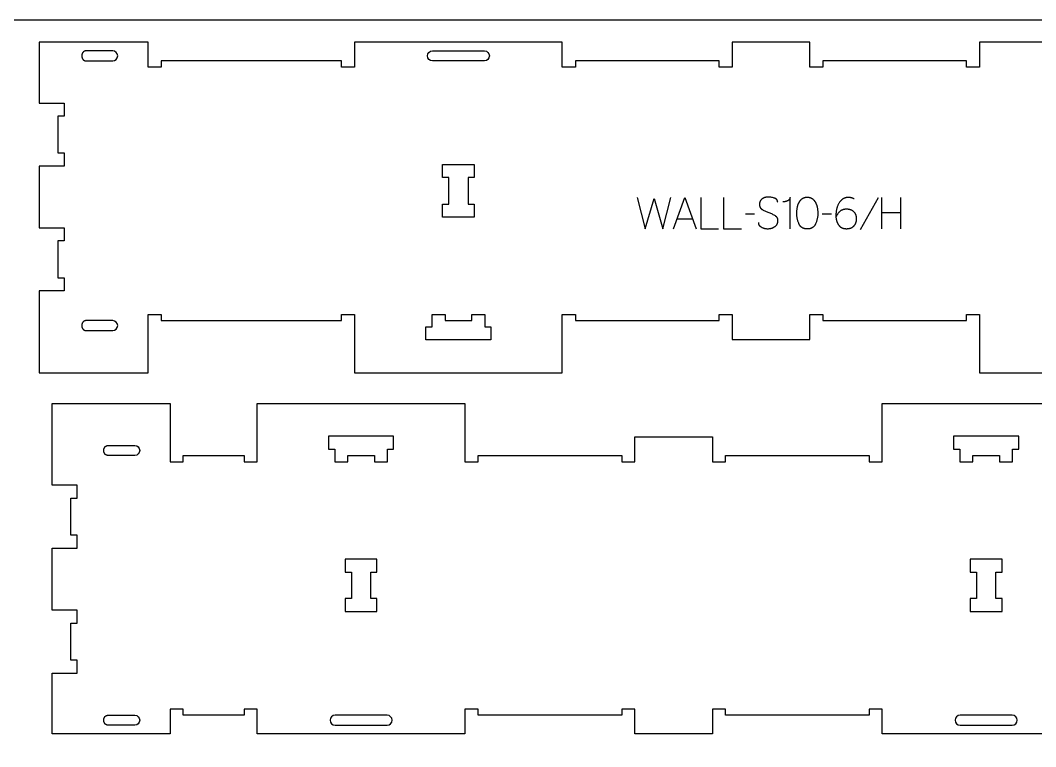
# Model space of a CAD drawing. Extents: x -4335 to -1151, y -10461 to -4867.
# Drawn here: x -3499 to -2525, y -7589 to -6891 of the extents above; entities that cross this region are included whole.
import ezdxf

# ---------------------------------------------------------------- set-up
doc = ezdxf.new("R2010")
doc.units = 0
for name, color, linetype in [('0_SHEET_SPRUCEPLY_2440X122', 1, 'CONTINUOUS'), ('1_ANYTOOL_1MMDEEP_LABELS_S', 2, 'CONTINUOUS'), ('3_ANYTOOL_CUTTHROUGH_INSID', 4, 'CONTINUOUS'), ('4_ANYTOOL_CUTTHROUGH_OUTSI', 5, 'CONTINUOUS')]:
    doc.layers.add(name, color=color, linetype=linetype)

msp = doc.modelspace()

# ---------------------------------------------------------------- linework, layer by layer
at = {"layer": '0_SHEET_SPRUCEPLY_2440X122'}
msp.add_lwpolyline([(-3962.9, -6891.21), (-3962.9, -8111.21), (-1522.9, -8111.21), (-1522.9, -6891.21)], close=True, dxfattribs=at)
at = {"layer": '1_ANYTOOL_1MMDEEP_LABELS_S'}
for points in [[(-2907.02, -7061.32), (-2899.31, -7091.32), (-2890.86, -7062.22), (-2882.38, -7091.32), (-2874.88, -7061.32)], [(-2872.31, -7091.32), (-2861.42, -7061.32), (-2850.36, -7091.32)], [(-2846.08, -7061.32), (-2846.08, -7091.32), (-2828.98, -7091.32)], [(-2824.26, -7061.32), (-2824.26, -7091.32), (-2807.16, -7091.32)], [(-2772.28, -7065.91), (-2772.28, -7065.72), (-2772.29, -7065.63), (-2772.29, -7065.53), (-2772.3, -7065.44), (-2772.31, -7065.35), (-2772.32, -7065.27), (-2772.33, -7065.18), (-2772.34, -7065.09), (-2772.36, -7065.01), (-2772.38, -7064.92), (-2772.39, -7064.84), (-2772.41, -7064.76), (-2772.44, -7064.68), (-2772.46, -7064.59), (-2772.48, -7064.52), (-2772.51, -7064.44), (-2772.54, -7064.36), (-2772.57, -7064.28), (-2772.6, -7064.21), (-2772.63, -7064.14), (-2772.67, -7064.06), (-2772.7, -7063.99), (-2772.74, -7063.92), (-2772.78, -7063.85), (-2772.82, -7063.78), (-2772.86, -7063.71), (-2772.91, -7063.65), (-2772.95, -7063.58), (-2773, -7063.51), (-2773.05, -7063.45), (-2773.1, -7063.39), (-2773.15, -7063.33), (-2773.2, -7063.27), (-2773.26, -7063.21), (-2773.32, -7063.15), (-2773.37, -7063.09), (-2773.43, -7063.03), (-2773.5, -7062.98), (-2773.56, -7062.92), (-2773.62, -7062.87), (-2773.69, -7062.82), (-2773.76, -7062.77), (-2773.83, -7062.71), (-2773.9, -7062.67), (-2773.97, -7062.62), (-2774.05, -7062.57), (-2774.12, -7062.52), (-2774.2, -7062.48), (-2774.28, -7062.43), (-2774.36, -7062.39), (-2774.44, -7062.35), (-2774.61, -7062.27), (-2774.79, -7062.19), (-2774.97, -7062.12), (-2775.16, -7062.05), (-2775.36, -7061.98), (-2775.56, -7061.92), (-2776.37, -7061.7), (-2777.17, -7061.51), (-2777.95, -7061.35), (-2778.72, -7061.21), (-2779.1, -7061.16), (-2779.48, -7061.11), (-2779.85, -7061.07), (-2780.22, -7061.04), (-2780.59, -7061.01), (-2780.95, -7060.99), (-2781.31, -7060.98), (-2781.66, -7060.98), (-2781.86, -7060.98), (-2782.05, -7060.98), (-2782.25, -7060.99), (-2782.44, -7061.01), (-2782.63, -7061.02), (-2782.82, -7061.04), (-2783, -7061.06), (-2783.19, -7061.09), (-2783.37, -7061.12), (-2783.56, -7061.16), (-2783.74, -7061.19), (-2783.92, -7061.23), (-2784.1, -7061.28), (-2784.28, -7061.33), (-2784.46, -7061.38), (-2784.63, -7061.43), (-2784.81, -7061.49), (-2784.98, -7061.55), (-2785.15, -7061.62), (-2785.32, -7061.69), (-2785.49, -7061.76), (-2785.66, -7061.84), (-2785.83, -7061.92), (-2786, -7062), (-2786.16, -7062.09), (-2786.32, -7062.18), (-2786.49, -7062.27), (-2786.65, -7062.37), (-2786.81, -7062.47), (-2786.97, -7062.58), (-2787.12, -7062.69), (-2787.28, -7062.8), (-2787.43, -7062.91), (-2787.58, -7063.03), (-2787.72, -7063.15), (-2787.86, -7063.28), (-2788, -7063.41), (-2788.12, -7063.54), (-2788.25, -7063.67), (-2788.37, -7063.81), (-2788.48, -7063.95), (-2788.59, -7064.09), (-2788.69, -7064.24), (-2788.79, -7064.38), (-2788.89, -7064.54), (-2788.98, -7064.69), (-2789.06, -7064.85), (-2789.14, -7065.01), (-2789.22, -7065.18), (-2789.29, -7065.34), (-2789.35, -7065.51), (-2789.42, -7065.69), (-2789.47, -7065.86), (-2789.52, -7066.04), (-2789.57, -7066.23), (-2789.61, -7066.41), (-2789.65, -7066.6), (-2789.68, -7066.79), (-2789.7, -7066.99), (-2789.73, -7067.18), (-2789.74, -7067.38), (-2789.75, -7067.59), (-2789.76, -7067.8), (-2789.76, -7068.01), (-2789.76, -7068.22), (-2789.75, -7068.43), (-2789.74, -7068.64), (-2789.72, -7068.84), (-2789.7, -7069.04), (-2789.67, -7069.24), (-2789.63, -7069.43), (-2789.59, -7069.62), (-2789.54, -7069.81), (-2789.49, -7069.99), (-2789.43, -7070.17), (-2789.37, -7070.34), (-2789.33, -7070.43), (-2789.3, -7070.52), (-2789.26, -7070.6), (-2789.22, -7070.68), (-2789.18, -7070.76), (-2789.14, -7070.85), (-2789.1, -7070.93), (-2789.06, -7071.01), (-2789.01, -7071.08), (-2788.97, -7071.16), (-2788.92, -7071.24), (-2788.87, -7071.31), (-2788.82, -7071.39), (-2788.77, -7071.46), (-2788.71, -7071.54), (-2788.66, -7071.61), (-2788.6, -7071.68), (-2788.55, -7071.75), (-2788.49, -7071.82), (-2788.43, -7071.89), (-2788.37, -7071.96), (-2788.3, -7072.02), (-2788.24, -7072.09), (-2788.17, -7072.15), (-2788.04, -7072.28), (-2787.9, -7072.4), (-2787.75, -7072.52), (-2787.6, -7072.64), (-2787.44, -7072.75), (-2787.28, -7072.86), (-2787.11, -7072.96), (-2786.94, -7073.06), (-2786.22, -7073.45), (-2785.49, -7073.83), (-2784.74, -7074.2), (-2783.98, -7074.56), (-2783.2, -7074.9), (-2782.4, -7075.24), (-2781.59, -7075.56), (-2780.76, -7075.87), (-2779.94, -7076.18), (-2779.13, -7076.51), (-2778.35, -7076.86), (-2777.58, -7077.21), (-2776.84, -7077.59), (-2776.11, -7077.98), (-2775.41, -7078.39), (-2774.72, -7078.81), (-2774.56, -7078.92), (-2774.4, -7079.03), (-2774.24, -7079.15), (-2774.17, -7079.21), (-2774.09, -7079.27), (-2774.02, -7079.33), (-2773.95, -7079.39), (-2773.88, -7079.45), (-2773.81, -7079.52), (-2773.75, -7079.59), (-2773.68, -7079.65), (-2773.62, -7079.72), (-2773.56, -7079.79), (-2773.5, -7079.86), (-2773.44, -7079.93), (-2773.38, -7080), (-2773.33, -7080.07), (-2773.27, -7080.15), (-2773.22, -7080.22), (-2773.17, -7080.3), (-2773.12, -7080.37), (-2773.07, -7080.45), (-2773.02, -7080.53), (-2772.98, -7080.61), (-2772.93, -7080.69), (-2772.89, -7080.77), (-2772.85, -7080.86), (-2772.81, -7080.94), (-2772.77, -7081.02), (-2772.74, -7081.11), (-2772.7, -7081.2), (-2772.67, -7081.28), (-2772.63, -7081.37), (-2772.6, -7081.46), (-2772.57, -7081.55), (-2772.55, -7081.64), (-2772.52, -7081.74), (-2772.47, -7081.92), (-2772.43, -7082.12), (-2772.39, -7082.31), (-2772.36, -7082.51), (-2772.33, -7082.71), (-2772.31, -7082.92), (-2772.3, -7083.13), (-2772.29, -7083.35), (-2772.29, -7083.57), (-2772.3, -7083.79), (-2772.31, -7084.02), (-2772.32, -7084.25), (-2772.34, -7084.48), (-2772.37, -7084.71), (-2772.4, -7084.93), (-2772.44, -7085.15), (-2772.48, -7085.37), (-2772.52, -7085.58), (-2772.58, -7085.79), (-2772.63, -7085.99), (-2772.69, -7086.2), (-2772.76, -7086.39), (-2772.83, -7086.59), (-2772.91, -7086.78), (-2772.99, -7086.96), (-2773.08, -7087.15), (-2773.17, -7087.33), (-2773.26, -7087.5), (-2773.37, -7087.67), (-2773.47, -7087.84), (-2773.58, -7088), (-2773.7, -7088.16), (-2773.82, -7088.32), (-2773.95, -7088.47), (-2774.08, -7088.62), (-2774.22, -7088.77), (-2774.36, -7088.91), (-2774.51, -7089.05), (-2774.66, -7089.18), (-2774.82, -7089.31), (-2774.98, -7089.44), (-2775.14, -7089.56), (-2775.32, -7089.68), (-2775.49, -7089.8), (-2775.85, -7090.02), (-2776.22, -7090.23), (-2776.59, -7090.42), (-2776.96, -7090.6), (-2777.33, -7090.76), (-2777.71, -7090.91), (-2777.9, -7090.99), (-2778.09, -7091.05), (-2778.28, -7091.12), (-2778.48, -7091.18), (-2778.67, -7091.23), (-2778.87, -7091.29), (-2779.06, -7091.33), (-2779.26, -7091.38), (-2779.46, -7091.42), (-2779.65, -7091.46), (-2779.85, -7091.5), (-2780.05, -7091.53), (-2780.25, -7091.56), (-2780.46, -7091.58), (-2780.86, -7091.62), (-2781.27, -7091.65), (-2781.69, -7091.66), (-2782.1, -7091.66), (-2782.51, -7091.65), (-2782.91, -7091.62), (-2783.31, -7091.58), (-2783.71, -7091.53), (-2784.1, -7091.47), (-2784.48, -7091.39), (-2784.86, -7091.3), (-2785.24, -7091.2), (-2785.61, -7091.08), (-2785.98, -7090.95), (-2786.34, -7090.81), (-2786.7, -7090.66), (-2787.06, -7090.49), (-2787.41, -7090.31), (-2787.75, -7090.12), (-2787.92, -7090.02), (-2788.08, -7089.92), (-2788.24, -7089.81), (-2788.39, -7089.7), (-2788.54, -7089.59), (-2788.68, -7089.47), (-2788.82, -7089.35), (-2788.95, -7089.23), (-2789.08, -7089.11), (-2789.2, -7088.98), (-2789.31, -7088.85), (-2789.42, -7088.72), (-2789.47, -7088.65), (-2789.53, -7088.58), (-2789.58, -7088.52), (-2789.63, -7088.45), (-2789.67, -7088.38), (-2789.72, -7088.3), (-2789.76, -7088.23), (-2789.81, -7088.16), (-2789.85, -7088.09), (-2789.89, -7088.01), (-2789.93, -7087.94), (-2789.97, -7087.86), (-2790.01, -7087.79), (-2790.04, -7087.71), (-2790.07, -7087.63), (-2790.11, -7087.55), (-2790.14, -7087.47), (-2790.17, -7087.39), (-2790.2, -7087.31), (-2790.23, -7087.23), (-2790.28, -7087.07), (-2790.32, -7086.9), (-2790.36, -7086.73), (-2790.4, -7086.55), (-2790.43, -7086.38), (-2790.45, -7086.2), (-2790.47, -7086.01), (-2790.48, -7085.83), (-2790.49, -7085.64), (-2790.49, -7085.45)], [(-2760.41, -7091.32), (-2760.41, -7061.28), (-2760.43, -7061.43), (-2760.45, -7061.58), (-2760.48, -7061.72), (-2760.51, -7061.86), (-2760.55, -7062), (-2760.59, -7062.14), (-2760.64, -7062.28), (-2760.68, -7062.41), (-2760.74, -7062.53), (-2760.79, -7062.66), (-2760.82, -7062.72), (-2760.85, -7062.78), (-2760.88, -7062.84), (-2760.92, -7062.9), (-2760.95, -7062.96), (-2760.98, -7063.02), (-2761.02, -7063.08), (-2761.06, -7063.13), (-2761.09, -7063.19), (-2761.13, -7063.24), (-2761.17, -7063.3), (-2761.21, -7063.35), (-2761.25, -7063.4), (-2761.29, -7063.46), (-2761.34, -7063.51), (-2761.38, -7063.56), (-2761.43, -7063.61), (-2761.47, -7063.66), (-2761.52, -7063.71), (-2761.57, -7063.75), (-2761.62, -7063.8), (-2761.67, -7063.85), (-2761.77, -7063.94), (-2761.88, -7064.03), (-2761.99, -7064.11), (-2762.11, -7064.19), (-2762.22, -7064.27), (-2762.35, -7064.35), (-2762.47, -7064.42), (-2762.61, -7064.49), (-2762.74, -7064.56), (-2762.88, -7064.62), (-2763.02, -7064.68), (-2763.31, -7064.8), (-2763.6, -7064.91), (-2763.88, -7065.01), (-2764.16, -7065.11), (-2764.44, -7065.19), (-2764.72, -7065.27), (-2765, -7065.34), (-2765.27, -7065.41), (-2765.54, -7065.46), (-2765.81, -7065.51), (-2766.08, -7065.55), (-2766.35, -7065.59), (-2766.61, -7065.61), (-2766.87, -7065.63), (-2767.14, -7065.65), (-2767.39, -7065.65)], [(-2698.82, -7062.78), (-2699.16, -7062.6), (-2699.5, -7062.44), (-2699.84, -7062.28), (-2700.18, -7062.14), (-2700.53, -7062.01), (-2700.87, -7061.89), (-2701.22, -7061.78), (-2701.56, -7061.68), (-2701.91, -7061.6), (-2702.26, -7061.53), (-2702.62, -7061.46), (-2702.97, -7061.41), (-2703.32, -7061.37), (-2703.68, -7061.34), (-2704.03, -7061.33), (-2704.39, -7061.32), (-2704.71, -7061.32), (-2705.02, -7061.34), (-2705.33, -7061.36), (-2705.64, -7061.38), (-2705.94, -7061.42), (-2706.23, -7061.47), (-2706.52, -7061.52), (-2706.81, -7061.58), (-2707.1, -7061.65), (-2707.38, -7061.72), (-2707.65, -7061.81), (-2707.92, -7061.9), (-2708.19, -7062), (-2708.45, -7062.11), (-2708.71, -7062.23), (-2708.97, -7062.35), (-2709.22, -7062.49), (-2709.47, -7062.63), (-2709.71, -7062.78), (-2709.95, -7062.94), (-2710.18, -7063.1), (-2710.41, -7063.27), (-2710.64, -7063.46), (-2710.86, -7063.65), (-2711.08, -7063.84), (-2711.29, -7064.05), (-2711.5, -7064.26), (-2711.71, -7064.49), (-2711.91, -7064.72), (-2712.11, -7064.96), (-2712.3, -7065.2), (-2712.49, -7065.46), (-2712.86, -7065.97), (-2713.2, -7066.5), (-2713.53, -7067.03), (-2713.84, -7067.56), (-2714.13, -7068.09), (-2714.39, -7068.63), (-2714.64, -7069.18), (-2714.87, -7069.73), (-2715.08, -7070.28), (-2715.27, -7070.83), (-2715.44, -7071.4), (-2715.6, -7071.96), (-2715.73, -7072.53), (-2715.84, -7073.1), (-2715.93, -7073.68), (-2716.01, -7074.26), (-2716.24, -7076.06), (-2716.28, -7076.34), (-2716.31, -7076.64), (-2716.33, -7076.96), (-2716.36, -7077.31), (-2716.38, -7078.06), (-2716.39, -7078.89), (-2716.38, -7079.49), (-2716.36, -7080.09), (-2716.31, -7080.67), (-2716.24, -7081.25), (-2716.16, -7081.82), (-2716.06, -7082.38), (-2716, -7082.65), (-2715.94, -7082.93), (-2715.87, -7083.2), (-2715.8, -7083.47), (-2715.72, -7083.74), (-2715.64, -7084.01), (-2715.55, -7084.27), (-2715.46, -7084.54), (-2715.37, -7084.8), (-2715.27, -7085.05), (-2715.16, -7085.31), (-2715.06, -7085.57), (-2714.94, -7085.82), (-2714.82, -7086.07), (-2714.7, -7086.32), (-2714.57, -7086.56), (-2714.44, -7086.81), (-2714.3, -7087.05), (-2714.16, -7087.29), (-2714.01, -7087.53), (-2713.86, -7087.76), (-2713.71, -7087.99), (-2713.54, -7088.21), (-2713.37, -7088.42), (-2713.28, -7088.52), (-2713.19, -7088.62), (-2713.1, -7088.72), (-2713.01, -7088.82), (-2712.92, -7088.91), (-2712.82, -7089.01), (-2712.73, -7089.1), (-2712.63, -7089.19), (-2712.53, -7089.27), (-2712.43, -7089.36), (-2712.32, -7089.45), (-2712.22, -7089.53), (-2712.11, -7089.61), (-2712.01, -7089.69), (-2711.9, -7089.76), (-2711.79, -7089.84), (-2711.68, -7089.91), (-2711.56, -7089.98), (-2711.45, -7090.05), (-2711.33, -7090.12), (-2711.09, -7090.25), (-2710.85, -7090.37), (-2710.6, -7090.49), (-2710.34, -7090.59), (-2710.08, -7090.69), (-2709.81, -7090.79), (-2709.54, -7090.87), (-2709.26, -7090.95), (-2708.97, -7091.02), (-2708.67, -7091.08), (-2708.38, -7091.14), (-2708.07, -7091.19), (-2707.76, -7091.23), (-2707.44, -7091.26), (-2707.12, -7091.29), (-2706.79, -7091.31), (-2706.45, -7091.32), (-2706.11, -7091.32), (-2705.84, -7091.32), (-2705.57, -7091.31), (-2705.3, -7091.3), (-2705.04, -7091.28), (-2704.78, -7091.26), (-2704.53, -7091.23), (-2704.28, -7091.2), (-2704.03, -7091.16), (-2703.79, -7091.11), (-2703.55, -7091.06), (-2703.31, -7091.01), (-2703.08, -7090.95), (-2702.85, -7090.89), (-2702.62, -7090.82), (-2702.4, -7090.75), (-2702.18, -7090.67), (-2701.96, -7090.58), (-2701.75, -7090.49), (-2701.54, -7090.4), (-2701.34, -7090.3), (-2701.14, -7090.19), (-2700.94, -7090.08), (-2700.74, -7089.97), (-2700.55, -7089.85), (-2700.36, -7089.72), (-2700.18, -7089.59), (-2700, -7089.46), (-2699.82, -7089.32), (-2699.65, -7089.17), (-2699.47, -7089.02), (-2699.31, -7088.87), (-2699.14, -7088.71), (-2698.98, -7088.54), (-2698.83, -7088.37), (-2698.68, -7088.2), (-2698.54, -7088.03), (-2698.4, -7087.85), (-2698.26, -7087.67), (-2698.13, -7087.48), (-2698.01, -7087.29), (-2697.89, -7087.1), (-2697.78, -7086.91), (-2697.67, -7086.71), (-2697.56, -7086.51), (-2697.46, -7086.31), (-2697.37, -7086.1), (-2697.28, -7085.89), (-2697.2, -7085.67), (-2697.12, -7085.46), (-2697.05, -7085.24), (-2696.98, -7085.01), (-2696.92, -7084.79), (-2696.86, -7084.55), (-2696.8, -7084.32), (-2696.76, -7084.08), (-2696.71, -7083.84), (-2696.67, -7083.6), (-2696.64, -7083.35), (-2696.61, -7083.1), (-2696.59, -7082.85), (-2696.57, -7082.59), (-2696.56, -7082.34), (-2696.55, -7082.07), (-2696.55, -7081.81), (-2696.55, -7081.53), (-2696.56, -7081.27), (-2696.57, -7081), (-2696.59, -7080.74), (-2696.62, -7080.49), (-2696.64, -7080.24), (-2696.68, -7079.99), (-2696.72, -7079.74), (-2696.76, -7079.5), (-2696.81, -7079.27), (-2696.86, -7079.03), (-2696.92, -7078.8), (-2696.99, -7078.58), (-2697.06, -7078.36), (-2697.13, -7078.14), (-2697.21, -7077.93), (-2697.3, -7077.72), (-2697.39, -7077.51), (-2697.49, -7077.31), (-2697.59, -7077.11), (-2697.69, -7076.92), (-2697.81, -7076.73), (-2697.92, -7076.54), (-2698.05, -7076.36), (-2698.17, -7076.18), (-2698.3, -7076), (-2698.44, -7075.83), (-2698.58, -7075.67), (-2698.73, -7075.5), (-2698.89, -7075.34), (-2699.04, -7075.19), (-2699.21, -7075.03), (-2699.38, -7074.89), (-2699.55, -7074.74), (-2699.72, -7074.61), (-2699.9, -7074.47), (-2700.08, -7074.34), (-2700.26, -7074.22), (-2700.45, -7074.1), (-2700.64, -7073.98), (-2700.83, -7073.87), (-2701.03, -7073.77), (-2701.23, -7073.67), (-2701.43, -7073.57), (-2701.64, -7073.48), (-2701.84, -7073.39), (-2702.06, -7073.31), (-2702.27, -7073.23), (-2702.49, -7073.16), (-2702.71, -7073.09), (-2702.94, -7073.03), (-2703.17, -7072.97), (-2703.4, -7072.92), (-2703.63, -7072.87), (-2703.87, -7072.82), (-2704.11, -7072.78), (-2704.35, -7072.75), (-2704.6, -7072.72), (-2704.85, -7072.69), (-2705.1, -7072.67), (-2705.36, -7072.66), (-2705.62, -7072.64), (-2705.88, -7072.64), (-2706.15, -7072.63), (-2706.62, -7072.64), (-2707.08, -7072.66), (-2707.31, -7072.68), (-2707.53, -7072.7), (-2707.75, -7072.73), (-2707.97, -7072.76), (-2708.18, -7072.79), (-2708.39, -7072.82), (-2708.6, -7072.86), (-2708.81, -7072.91), (-2709.01, -7072.95), (-2709.21, -7073), (-2709.41, -7073.06), (-2709.61, -7073.12), (-2709.8, -7073.18), (-2709.99, -7073.24), (-2710.17, -7073.31), (-2710.36, -7073.39), (-2710.54, -7073.47), (-2710.72, -7073.55), (-2710.89, -7073.63), (-2711.06, -7073.72), (-2711.23, -7073.81), (-2711.4, -7073.91), (-2711.56, -7074.01), (-2711.73, -7074.11), (-2711.88, -7074.22), (-2712.04, -7074.33), (-2712.19, -7074.44), (-2712.34, -7074.56), (-2712.49, -7074.69), (-2712.64, -7074.81), (-2712.78, -7074.94), (-2712.93, -7075.07), (-2713.21, -7075.35), (-2713.49, -7075.63), (-2713.76, -7075.94), (-2714.02, -7076.25), (-2714.28, -7076.58), (-2714.53, -7076.92), (-2714.78, -7077.28), (-2715.02, -7077.64), (-2715.26, -7078.03), (-2715.49, -7078.42), (-2715.71, -7078.83), (-2715.93, -7079.25), (-2716.14, -7079.69), (-2716.35, -7080.13)], [(-2675.98, -7061.79), (-2693.16, -7092.56)], [(-2672.51, -7061.32), (-2672.51, -7091.32)], [(-2654.21, -7091.32), (-2654.21, -7061.32)], [(-2868.84, -7081.76), (-2853.92, -7081.76)], [(-2794.52, -7077.43), (-2803.31, -7077.52)], [(-2720.68, -7077.43), (-2729.46, -7077.52)], [(-2654.21, -7076.02), (-2672.51, -7076.02)]]:
    msp.add_lwpolyline(points, dxfattribs=at)
msp.add_lwpolyline([(-2743.91, -7061.06), (-2743.54, -7061.07), (-2743.17, -7061.09), (-2743, -7061.1), (-2742.82, -7061.12), (-2742.64, -7061.14), (-2742.47, -7061.16), (-2742.3, -7061.18), (-2742.13, -7061.21), (-2741.97, -7061.24), (-2741.8, -7061.28), (-2741.64, -7061.31), (-2741.48, -7061.35), (-2741.32, -7061.4), (-2741.16, -7061.44), (-2741.01, -7061.49), (-2740.86, -7061.54), (-2740.71, -7061.6), (-2740.56, -7061.66), (-2740.41, -7061.72), (-2740.27, -7061.78), (-2740.13, -7061.85), (-2739.99, -7061.92), (-2739.85, -7061.99), (-2739.71, -7062.07), (-2739.58, -7062.15), (-2739.45, -7062.23), (-2739.31, -7062.31), (-2739.19, -7062.4), (-2739.06, -7062.49), (-2738.94, -7062.58), (-2738.69, -7062.78), (-2738.46, -7062.98), (-2738.23, -7063.18), (-2738, -7063.4), (-2737.78, -7063.61), (-2737.57, -7063.84), (-2737.37, -7064.07), (-2737.17, -7064.31), (-2736.98, -7064.55), (-2736.79, -7064.8), (-2736.61, -7065.06), (-2736.44, -7065.32), (-2736.27, -7065.59), (-2736.11, -7065.87), (-2735.96, -7066.15), (-2735.81, -7066.44), (-2735.67, -7066.74), (-2735.53, -7067.03), (-2735.4, -7067.33), (-2735.27, -7067.63), (-2735.15, -7067.94), (-2735.04, -7068.25), (-2734.93, -7068.56), (-2734.83, -7068.88), (-2734.73, -7069.2), (-2734.64, -7069.52), (-2734.55, -7069.85), (-2734.47, -7070.17), (-2734.39, -7070.51), (-2734.32, -7070.84), (-2734.2, -7071.52), (-2734.09, -7072.2), (-2734, -7072.87), (-2733.93, -7073.54), (-2733.86, -7074.19), (-2733.81, -7074.83), (-2733.78, -7075.47), (-2733.76, -7076.09), (-2733.75, -7076.71), (-2733.76, -7077.32), (-2733.78, -7077.94), (-2733.82, -7078.56), (-2733.88, -7079.17), (-2733.96, -7079.79), (-2734.05, -7080.41), (-2734.16, -7081.03), (-2734.28, -7081.65), (-2734.42, -7082.26), (-2734.58, -7082.88), (-2734.75, -7083.5), (-2734.94, -7084.12), (-2735.15, -7084.74), (-2735.37, -7085.36), (-2735.61, -7085.98), (-2735.87, -7086.61), (-2736.01, -7086.91), (-2736.15, -7087.21), (-2736.3, -7087.49), (-2736.38, -7087.63), (-2736.46, -7087.77), (-2736.54, -7087.91), (-2736.63, -7088.04), (-2736.71, -7088.17), (-2736.8, -7088.3), (-2736.89, -7088.42), (-2736.98, -7088.54), (-2737.07, -7088.66), (-2737.17, -7088.78), (-2737.27, -7088.9), (-2737.37, -7089.01), (-2737.47, -7089.12), (-2737.57, -7089.23), (-2737.67, -7089.33), (-2737.78, -7089.44), (-2737.89, -7089.54), (-2738, -7089.64), (-2738.11, -7089.73), (-2738.22, -7089.82), (-2738.34, -7089.92), (-2738.45, -7090), (-2738.57, -7090.09), (-2738.69, -7090.17), (-2738.82, -7090.26), (-2738.94, -7090.33), (-2739.07, -7090.41), (-2739.2, -7090.48), (-2739.33, -7090.56), (-2739.46, -7090.63), (-2739.59, -7090.69), (-2739.73, -7090.76), (-2739.87, -7090.82), (-2740.01, -7090.88), (-2740.15, -7090.94), (-2740.29, -7090.99), (-2740.43, -7091.04), (-2740.58, -7091.09), (-2740.73, -7091.14), (-2740.88, -7091.18), (-2741.03, -7091.23), (-2741.19, -7091.27), (-2741.5, -7091.34), (-2741.82, -7091.4), (-2742.15, -7091.46), (-2742.49, -7091.5), (-2742.83, -7091.53), (-2743.18, -7091.56), (-2743.54, -7091.57), (-2743.91, -7091.58), (-2744.27, -7091.57), (-2744.63, -7091.56), (-2744.98, -7091.53), (-2745.32, -7091.5), (-2745.65, -7091.45), (-2745.98, -7091.4), (-2746.3, -7091.34), (-2746.45, -7091.3), (-2746.61, -7091.26), (-2746.76, -7091.22), (-2746.91, -7091.18), (-2747.06, -7091.14), (-2747.21, -7091.09), (-2747.35, -7091.04), (-2747.5, -7090.98), (-2747.64, -7090.93), (-2747.78, -7090.87), (-2747.92, -7090.81), (-2748.06, -7090.75), (-2748.19, -7090.68), (-2748.32, -7090.62), (-2748.45, -7090.55), (-2748.58, -7090.48), (-2748.71, -7090.4), (-2748.84, -7090.32), (-2748.96, -7090.24), (-2749.08, -7090.16), (-2749.2, -7090.08), (-2749.32, -7089.99), (-2749.44, -7089.9), (-2749.55, -7089.81), (-2749.66, -7089.72), (-2749.77, -7089.62), (-2749.88, -7089.52), (-2749.99, -7089.42), (-2750.09, -7089.31), (-2750.2, -7089.21), (-2750.3, -7089.1), (-2750.4, -7088.99), (-2750.5, -7088.87), (-2750.59, -7088.76), (-2750.69, -7088.64), (-2750.78, -7088.52), (-2750.87, -7088.39), (-2750.96, -7088.27), (-2751.05, -7088.14), (-2751.13, -7088.01), (-2751.21, -7087.87), (-2751.3, -7087.74), (-2751.37, -7087.6), (-2751.45, -7087.46), (-2751.6, -7087.17), (-2751.74, -7086.87), (-2751.88, -7086.56), (-2752.13, -7085.94), (-2752.37, -7085.31), (-2752.59, -7084.69), (-2752.8, -7084.06), (-2752.99, -7083.44), (-2753.16, -7082.82), (-2753.31, -7082.2), (-2753.45, -7081.58), (-2753.58, -7080.96), (-2753.68, -7080.35), (-2753.77, -7079.73), (-2753.85, -7079.11), (-2753.91, -7078.5), (-2753.95, -7077.89), (-2753.97, -7077.27), (-2753.98, -7076.66), (-2753.97, -7076.05), (-2753.95, -7075.42), (-2753.92, -7074.79), (-2753.87, -7074.15), (-2753.8, -7073.49), (-2753.73, -7072.83), (-2753.63, -7072.16), (-2753.53, -7071.48), (-2753.47, -7071.14), (-2753.41, -7070.8), (-2753.34, -7070.46), (-2753.26, -7070.13), (-2753.18, -7069.8), (-2753.09, -7069.48), (-2753, -7069.16), (-2752.9, -7068.84), (-2752.8, -7068.53), (-2752.69, -7068.22), (-2752.58, -7067.91), (-2752.46, -7067.6), (-2752.33, -7067.3), (-2752.2, -7067.01), (-2752.06, -7066.71), (-2751.92, -7066.42), (-2751.77, -7066.13), (-2751.62, -7065.85), (-2751.46, -7065.58), (-2751.29, -7065.31), (-2751.12, -7065.05), (-2750.94, -7064.8), (-2750.76, -7064.55), (-2750.57, -7064.3), (-2750.37, -7064.07), (-2750.17, -7063.84), (-2749.96, -7063.61), (-2749.74, -7063.39), (-2749.52, -7063.18), (-2749.29, -7062.98), (-2749.06, -7062.78), (-2748.81, -7062.58), (-2748.69, -7062.49), (-2748.57, -7062.4), (-2748.44, -7062.31), (-2748.31, -7062.23), (-2748.18, -7062.15), (-2748.05, -7062.07), (-2747.91, -7061.99), (-2747.78, -7061.92), (-2747.64, -7061.85), (-2747.5, -7061.78), (-2747.36, -7061.72), (-2747.21, -7061.66), (-2747.06, -7061.6), (-2746.92, -7061.54), (-2746.77, -7061.49), (-2746.61, -7061.44), (-2746.46, -7061.4), (-2746.3, -7061.35), (-2746.14, -7061.31), (-2745.98, -7061.28), (-2745.82, -7061.24), (-2745.66, -7061.21), (-2745.49, -7061.18), (-2745.32, -7061.16), (-2745.15, -7061.14), (-2744.98, -7061.12), (-2744.81, -7061.1), (-2744.63, -7061.09), (-2744.27, -7061.07)], close=True, dxfattribs=at)
at = {"layer": '3_ANYTOOL_CUTTHROUGH_INSID', "color": 4}
for points in [[(-3410.49, -6920.63), (-3436.23, -6920.63), (-3436.33, -6920.63), (-3436.43, -6920.63), (-3436.53, -6920.64), (-3436.62, -6920.65), (-3436.72, -6920.66), (-3436.82, -6920.67), (-3436.91, -6920.69), (-3437.01, -6920.71), (-3437.11, -6920.73), (-3437.21, -6920.76), (-3437.31, -6920.79), (-3437.4, -6920.82), (-3437.5, -6920.86), (-3437.6, -6920.9), (-3437.69, -6920.94), (-3437.78, -6920.98), (-3437.88, -6921.03), (-3437.97, -6921.08), (-3438.07, -6921.13), (-3438.16, -6921.19), (-3438.25, -6921.25), (-3438.34, -6921.31), (-3438.42, -6921.37), (-3438.51, -6921.44), (-3438.59, -6921.51), (-3438.68, -6921.58), (-3438.76, -6921.65), (-3438.84, -6921.73), (-3438.92, -6921.81), (-3438.99, -6921.89), (-3439.06, -6921.98), (-3439.14, -6922.06), (-3439.21, -6922.15), (-3439.27, -6922.24), (-3439.34, -6922.33), (-3439.4, -6922.43), (-3439.46, -6922.52), (-3439.52, -6922.62), (-3439.58, -6922.72), (-3439.63, -6922.82), (-3439.69, -6922.92), (-3439.73, -6923.02), (-3439.78, -6923.13), (-3439.83, -6923.23), (-3439.87, -6923.34), (-3439.91, -6923.44), (-3439.95, -6923.55), (-3439.98, -6923.66), (-3440.01, -6923.76), (-3440.04, -6923.87), (-3440.07, -6923.98), (-3440.1, -6924.09), (-3440.12, -6924.2), (-3440.14, -6924.3), (-3440.16, -6924.41), (-3440.18, -6924.52), (-3440.2, -6924.63), (-3440.21, -6924.74), (-3440.22, -6924.84), (-3440.23, -6924.95), (-3440.23, -6925.06), (-3440.24, -6925.16), (-3440.24, -6925.27), (-3440.24, -6925.38), (-3440.24, -6925.48), (-3440.24, -6925.59), (-3440.23, -6925.7), (-3440.23, -6925.8), (-3440.22, -6925.91), (-3440.21, -6926.01), (-3440.2, -6926.12), (-3440.18, -6926.23), (-3440.16, -6926.34), (-3440.14, -6926.45), (-3440.12, -6926.56), (-3440.1, -6926.66), (-3440.07, -6926.77), (-3440.04, -6926.88), (-3440.01, -6926.99), (-3439.98, -6927.09), (-3439.95, -6927.2), (-3439.91, -6927.31), (-3439.87, -6927.42), (-3439.83, -6927.52), (-3439.78, -6927.63), (-3439.73, -6927.73), (-3439.69, -6927.83), (-3439.63, -6927.93), (-3439.58, -6928.03), (-3439.52, -6928.13), (-3439.46, -6928.23), (-3439.4, -6928.32), (-3439.34, -6928.42), (-3439.27, -6928.51), (-3439.21, -6928.6), (-3439.14, -6928.69), (-3439.06, -6928.78), (-3438.99, -6928.86), (-3438.92, -6928.94), (-3438.84, -6929.02), (-3438.76, -6929.1), (-3438.68, -6929.17), (-3438.59, -6929.25), (-3438.51, -6929.32), (-3438.42, -6929.38), (-3438.34, -6929.44), (-3438.25, -6929.51), (-3438.16, -6929.56), (-3438.07, -6929.62), (-3437.97, -6929.67), (-3437.88, -6929.72), (-3437.78, -6929.77), (-3437.69, -6929.81), (-3437.6, -6929.86), (-3437.5, -6929.89), (-3437.4, -6929.93), (-3437.31, -6929.96), (-3437.21, -6929.99), (-3437.11, -6930.02), (-3437.01, -6930.04), (-3436.91, -6930.06), (-3436.82, -6930.08), (-3436.72, -6930.09), (-3436.62, -6930.1), (-3436.53, -6930.11), (-3436.43, -6930.12), (-3436.33, -6930.12), (-3436.23, -6930.13), (-3410.49, -6930.13, 1)], [(-3103.73, -6920.63), (-3053.73, -6920.63, -1), (-3053.73, -6930.13), (-3103.73, -6930.13, -1)], [(-3410.49, -7189.13, 1), (-3410.49, -7179.63), (-3436.23, -7179.63), (-3436.33, -7179.63), (-3436.43, -7179.63), (-3436.53, -7179.64), (-3436.62, -7179.65), (-3436.72, -7179.66), (-3436.82, -7179.67), (-3436.91, -7179.69), (-3437.01, -7179.71), (-3437.11, -7179.73), (-3437.21, -7179.76), (-3437.31, -7179.79), (-3437.4, -7179.82), (-3437.5, -7179.86), (-3437.6, -7179.9), (-3437.69, -7179.94), (-3437.78, -7179.98), (-3437.88, -7180.03), (-3437.97, -7180.08), (-3438.07, -7180.13), (-3438.16, -7180.19), (-3438.25, -7180.25), (-3438.34, -7180.31), (-3438.42, -7180.37), (-3438.51, -7180.44), (-3438.59, -7180.51), (-3438.68, -7180.58), (-3438.76, -7180.65), (-3438.84, -7180.73), (-3438.92, -7180.81), (-3438.99, -7180.89), (-3439.06, -7180.98), (-3439.14, -7181.06), (-3439.21, -7181.15), (-3439.27, -7181.24), (-3439.34, -7181.33), (-3439.4, -7181.43), (-3439.46, -7181.52), (-3439.52, -7181.62), (-3439.58, -7181.72), (-3439.63, -7181.82), (-3439.69, -7181.92), (-3439.73, -7182.02), (-3439.78, -7182.13), (-3439.83, -7182.23), (-3439.87, -7182.34), (-3439.91, -7182.44), (-3439.95, -7182.55), (-3439.98, -7182.66), (-3440.01, -7182.76), (-3440.04, -7182.87), (-3440.07, -7182.98), (-3440.1, -7183.09), (-3440.12, -7183.2), (-3440.14, -7183.3), (-3440.16, -7183.41), (-3440.18, -7183.52), (-3440.2, -7183.63), (-3440.21, -7183.74), (-3440.22, -7183.84), (-3440.23, -7183.95), (-3440.23, -7184.06), (-3440.24, -7184.16), (-3440.24, -7184.27), (-3440.24, -7184.38), (-3440.24, -7184.48), (-3440.24, -7184.59), (-3440.23, -7184.7), (-3440.23, -7184.8), (-3440.22, -7184.91), (-3440.21, -7185.01), (-3440.2, -7185.12), (-3440.18, -7185.23), (-3440.16, -7185.34), (-3440.14, -7185.45), (-3440.12, -7185.56), (-3440.1, -7185.66), (-3440.07, -7185.77), (-3440.04, -7185.88), (-3440.01, -7185.99), (-3439.98, -7186.09), (-3439.95, -7186.2), (-3439.91, -7186.31), (-3439.87, -7186.42), (-3439.83, -7186.52), (-3439.78, -7186.63), (-3439.73, -7186.73), (-3439.69, -7186.83), (-3439.63, -7186.93), (-3439.58, -7187.03), (-3439.52, -7187.13), (-3439.46, -7187.23), (-3439.4, -7187.32), (-3439.34, -7187.42), (-3439.27, -7187.51), (-3439.21, -7187.6), (-3439.14, -7187.69), (-3439.06, -7187.78), (-3438.99, -7187.86), (-3438.92, -7187.94), (-3438.84, -7188.02), (-3438.76, -7188.1), (-3438.68, -7188.17), (-3438.59, -7188.25), (-3438.51, -7188.32), (-3438.42, -7188.38), (-3438.34, -7188.44), (-3438.25, -7188.51), (-3438.16, -7188.56), (-3438.07, -7188.62), (-3437.97, -7188.67), (-3437.88, -7188.72), (-3437.78, -7188.77), (-3437.69, -7188.81), (-3437.6, -7188.86), (-3437.5, -7188.89), (-3437.4, -7188.93), (-3437.31, -7188.96), (-3437.21, -7188.99), (-3437.11, -7189.02), (-3437.01, -7189.04), (-3436.91, -7189.06), (-3436.82, -7189.08), (-3436.72, -7189.09), (-3436.62, -7189.1), (-3436.53, -7189.11), (-3436.43, -7189.12), (-3436.33, -7189.12), (-3436.23, -7189.13)], [(-3389.36, -7299.58, -1), (-3389.36, -7309.08), (-3415.1, -7309.08), (-3415.19, -7309.08), (-3415.29, -7309.08), (-3415.39, -7309.07), (-3415.49, -7309.06), (-3415.58, -7309.05), (-3415.68, -7309.03), (-3415.78, -7309.02), (-3415.87, -7309), (-3415.97, -7308.97), (-3416.07, -7308.95), (-3416.17, -7308.92), (-3416.27, -7308.88), (-3416.36, -7308.85), (-3416.46, -7308.81), (-3416.55, -7308.77), (-3416.65, -7308.73), (-3416.74, -7308.68), (-3416.84, -7308.63), (-3416.93, -7308.58), (-3417.02, -7308.52), (-3417.11, -7308.46), (-3417.2, -7308.4), (-3417.29, -7308.34), (-3417.37, -7308.27), (-3417.46, -7308.2), (-3417.54, -7308.13), (-3417.62, -7308.05), (-3417.7, -7307.98), (-3417.78, -7307.9), (-3417.86, -7307.81), (-3417.93, -7307.73), (-3418, -7307.65), (-3418.07, -7307.56), (-3418.14, -7307.47), (-3418.2, -7307.37), (-3418.27, -7307.28), (-3418.33, -7307.18), (-3418.39, -7307.09), (-3418.44, -7306.99), (-3418.5, -7306.89), (-3418.55, -7306.79), (-3418.6, -7306.69), (-3418.65, -7306.58), (-3418.69, -7306.48), (-3418.73, -7306.37), (-3418.77, -7306.27), (-3418.81, -7306.16), (-3418.85, -7306.05), (-3418.88, -7305.94), (-3418.91, -7305.84), (-3418.94, -7305.73), (-3418.96, -7305.62), (-3418.99, -7305.51), (-3419.01, -7305.4), (-3419.03, -7305.29), (-3419.04, -7305.18), (-3419.06, -7305.08), (-3419.07, -7304.97), (-3419.08, -7304.86), (-3419.09, -7304.76), (-3419.1, -7304.65), (-3419.1, -7304.54), (-3419.11, -7304.44), (-3419.11, -7304.33), (-3419.11, -7304.22), (-3419.1, -7304.12), (-3419.1, -7304.01), (-3419.09, -7303.9), (-3419.08, -7303.8), (-3419.07, -7303.69), (-3419.06, -7303.59), (-3419.04, -7303.48), (-3419.03, -7303.37), (-3419.01, -7303.26), (-3418.99, -7303.15), (-3418.96, -7303.04), (-3418.94, -7302.93), (-3418.91, -7302.83), (-3418.88, -7302.72), (-3418.85, -7302.61), (-3418.81, -7302.5), (-3418.77, -7302.4), (-3418.73, -7302.29), (-3418.69, -7302.19), (-3418.65, -7302.08), (-3418.6, -7301.98), (-3418.55, -7301.87), (-3418.5, -7301.77), (-3418.44, -7301.67), (-3418.39, -7301.58), (-3418.33, -7301.48), (-3418.27, -7301.38), (-3418.2, -7301.29), (-3418.14, -7301.2), (-3418.07, -7301.11), (-3418, -7301.02), (-3417.93, -7300.93), (-3417.86, -7300.85), (-3417.78, -7300.77), (-3417.7, -7300.69), (-3417.62, -7300.61), (-3417.54, -7300.53), (-3417.46, -7300.46), (-3417.37, -7300.39), (-3417.29, -7300.33), (-3417.2, -7300.26), (-3417.11, -7300.2), (-3417.02, -7300.14), (-3416.93, -7300.09), (-3416.84, -7300.03), (-3416.74, -7299.98), (-3416.65, -7299.93), (-3416.55, -7299.89), (-3416.46, -7299.85), (-3416.36, -7299.81), (-3416.27, -7299.78), (-3416.17, -7299.75), (-3416.07, -7299.72), (-3415.97, -7299.69), (-3415.87, -7299.67), (-3415.78, -7299.65), (-3415.68, -7299.63), (-3415.58, -7299.61), (-3415.49, -7299.6), (-3415.39, -7299.59), (-3415.29, -7299.59), (-3415.19, -7299.58), (-3415.1, -7299.58)], [(-3389.36, -7568.08), (-3415.1, -7568.08), (-3415.19, -7568.08), (-3415.29, -7568.08), (-3415.39, -7568.07), (-3415.49, -7568.06), (-3415.58, -7568.05), (-3415.68, -7568.03), (-3415.78, -7568.02), (-3415.87, -7568), (-3415.97, -7567.97), (-3416.07, -7567.95), (-3416.17, -7567.92), (-3416.27, -7567.88), (-3416.36, -7567.85), (-3416.46, -7567.81), (-3416.55, -7567.77), (-3416.65, -7567.73), (-3416.74, -7567.68), (-3416.84, -7567.63), (-3416.93, -7567.58), (-3417.02, -7567.52), (-3417.11, -7567.46), (-3417.2, -7567.4), (-3417.29, -7567.34), (-3417.37, -7567.27), (-3417.46, -7567.2), (-3417.54, -7567.13), (-3417.62, -7567.05), (-3417.7, -7566.98), (-3417.78, -7566.9), (-3417.86, -7566.81), (-3417.93, -7566.73), (-3418, -7566.65), (-3418.07, -7566.56), (-3418.14, -7566.47), (-3418.2, -7566.37), (-3418.27, -7566.28), (-3418.33, -7566.18), (-3418.39, -7566.09), (-3418.44, -7565.99), (-3418.5, -7565.89), (-3418.55, -7565.79), (-3418.6, -7565.69), (-3418.65, -7565.58), (-3418.69, -7565.48), (-3418.73, -7565.37), (-3418.77, -7565.27), (-3418.81, -7565.16), (-3418.85, -7565.05), (-3418.88, -7564.94), (-3418.91, -7564.84), (-3418.94, -7564.73), (-3418.96, -7564.62), (-3418.99, -7564.51), (-3419.01, -7564.4), (-3419.03, -7564.29), (-3419.04, -7564.18), (-3419.06, -7564.08), (-3419.07, -7563.97), (-3419.08, -7563.86), (-3419.09, -7563.76), (-3419.1, -7563.65), (-3419.1, -7563.54), (-3419.11, -7563.44), (-3419.11, -7563.33), (-3419.11, -7563.22), (-3419.1, -7563.12), (-3419.1, -7563.01), (-3419.09, -7562.9), (-3419.08, -7562.8), (-3419.07, -7562.69), (-3419.06, -7562.59), (-3419.04, -7562.48), (-3419.03, -7562.37), (-3419.01, -7562.26), (-3418.99, -7562.15), (-3418.96, -7562.04), (-3418.94, -7561.93), (-3418.91, -7561.83), (-3418.88, -7561.72), (-3418.85, -7561.61), (-3418.81, -7561.5), (-3418.77, -7561.4), (-3418.73, -7561.29), (-3418.69, -7561.19), (-3418.65, -7561.08), (-3418.6, -7560.98), (-3418.55, -7560.87), (-3418.5, -7560.77), (-3418.44, -7560.67), (-3418.39, -7560.58), (-3418.33, -7560.48), (-3418.27, -7560.38), (-3418.2, -7560.29), (-3418.14, -7560.2), (-3418.07, -7560.11), (-3418, -7560.02), (-3417.93, -7559.93), (-3417.86, -7559.85), (-3417.78, -7559.77), (-3417.7, -7559.69), (-3417.62, -7559.61), (-3417.54, -7559.53), (-3417.46, -7559.46), (-3417.37, -7559.39), (-3417.29, -7559.33), (-3417.2, -7559.26), (-3417.11, -7559.2), (-3417.02, -7559.14), (-3416.93, -7559.09), (-3416.84, -7559.03), (-3416.74, -7558.98), (-3416.65, -7558.93), (-3416.55, -7558.89), (-3416.46, -7558.85), (-3416.36, -7558.81), (-3416.27, -7558.78), (-3416.17, -7558.75), (-3416.07, -7558.72), (-3415.97, -7558.69), (-3415.87, -7558.67), (-3415.78, -7558.65), (-3415.68, -7558.63), (-3415.58, -7558.61), (-3415.49, -7558.6), (-3415.39, -7558.59), (-3415.29, -7558.59), (-3415.19, -7558.58), (-3415.1, -7558.58), (-3389.36, -7558.58, -1)], [(-3197.14, -7568.08), (-3147.14, -7568.08, 1), (-3147.14, -7558.58), (-3197.14, -7558.58, 1)], [(-2597.14, -7568.08), (-2547.14, -7568.08, 1), (-2547.14, -7558.58), (-2597.14, -7558.58, 1)]]:
    msp.add_lwpolyline(points, format="xyb", close=True, dxfattribs=at)
for points in [[(-3087.98, -7067.67), (-3087.98, -7042.17), (-3093.98, -7042.17), (-3093.98, -7029.67), (-3063.48, -7029.67), (-3063.48, -7042.17), (-3069.48, -7042.17), (-3069.48, -7067.67), (-3063.48, -7067.67), (-3063.48, -7080.17), (-3093.98, -7080.17), (-3093.98, -7067.67)], [(-3065.98, -7179.63), (-3065.98, -7173.63), (-3053.48, -7173.63), (-3053.48, -7185.63), (-3047.48, -7185.63), (-3047.48, -7198.13), (-3109.98, -7198.13), (-3109.98, -7185.63), (-3103.98, -7185.63), (-3103.98, -7173.63), (-3091.48, -7173.63), (-3091.48, -7179.63)], [(-3159.39, -7309.08), (-3159.39, -7315.08), (-3146.89, -7315.08), (-3146.89, -7303.08), (-3140.89, -7303.08), (-3140.89, -7290.58), (-3203.39, -7290.58), (-3203.39, -7303.08), (-3197.39, -7303.08), (-3197.39, -7315.08), (-3184.89, -7315.08), (-3184.89, -7309.08)], [(-2559.39, -7309.08), (-2559.39, -7315.08), (-2546.89, -7315.08), (-2546.89, -7303.08), (-2540.89, -7303.08), (-2540.89, -7290.58), (-2603.39, -7290.58), (-2603.39, -7303.08), (-2597.39, -7303.08), (-2597.39, -7315.08), (-2584.89, -7315.08), (-2584.89, -7309.08)], [(-3181.39, -7421.04), (-3181.39, -7446.54), (-3187.39, -7446.54), (-3187.39, -7459.04), (-3156.89, -7459.04), (-3156.89, -7446.54), (-3162.89, -7446.54), (-3162.89, -7421.04), (-3156.89, -7421.04), (-3156.89, -7408.54), (-3187.39, -7408.54), (-3187.39, -7421.04)], [(-2581.39, -7421.04), (-2581.39, -7446.54), (-2587.39, -7446.54), (-2587.39, -7459.04), (-2556.89, -7459.04), (-2556.89, -7446.54), (-2562.89, -7446.54), (-2562.89, -7421.04), (-2556.89, -7421.04), (-2556.89, -7408.54), (-2587.39, -7408.54), (-2587.39, -7421.04)]]:
    msp.add_lwpolyline(points, close=True, dxfattribs=at)
at = {"layer": '4_ANYTOOL_CUTTHROUGH_OUTSI', "color": 5}
for points in [[(-2378.98, -6912.13), (-2578.48, -6912.13), (-2578.48, -6936.13), (-2590.98, -6936.13), (-2590.98, -6930.13), (-2728.98, -6930.13), (-2728.98, -6936.13), (-2741.48, -6936.13), (-2741.48, -6912.13), (-2815.98, -6912.13), (-2815.98, -6936.13), (-2828.48, -6936.13), (-2828.48, -6930.13), (-2928.73, -6930.13), (-2966.48, -6930.13), (-2966.48, -6936.13), (-2978.98, -6936.13), (-2978.98, -6912.13), (-3178.48, -6912.13), (-3178.48, -6936.13), (-3190.98, -6936.13), (-3190.98, -6930.13), (-3228.73, -6930.13), (-3363.98, -6930.13), (-3363.98, -6936.13), (-3376.48, -6936.13), (-3376.48, -6935.88), (-3376.48, -6935.88), (-3376.48, -6912.13), (-3481.1, -6912.13), (-3481.1, -6970.63), (-3457.1, -6970.63), (-3457.1, -6983.13), (-3463.1, -6983.13), (-3463.1, -7018.63), (-3457.1, -7018.63), (-3457.1, -7031.13), (-3481.1, -7031.13), (-3481.1, -7090.63), (-3457.1, -7090.63), (-3457.1, -7103.13), (-3463.1, -7103.13), (-3463.1, -7138.63), (-3457.1, -7138.63), (-3457.1, -7151.13), (-3481.1, -7151.13), (-3481.1, -7197.88), (-3481.1, -7209.88), (-3481.1, -7229.63), (-3376.48, -7229.63), (-3376.48, -7173.63), (-3363.98, -7173.63), (-3363.98, -7179.63), (-3228.73, -7179.63), (-3190.98, -7179.63), (-3190.98, -7173.63), (-3178.48, -7173.63), (-3178.48, -7229.63), (-2978.98, -7229.63), (-2978.98, -7173.63), (-2966.48, -7173.63), (-2966.48, -7179.63), (-2928.73, -7179.63), (-2828.48, -7179.63), (-2828.48, -7173.63), (-2815.98, -7173.63), (-2815.98, -7197.63), (-2741.48, -7197.63), (-2741.48, -7173.63), (-2728.98, -7173.63), (-2728.98, -7179.63), (-2590.98, -7179.63), (-2590.98, -7173.63), (-2578.48, -7173.63), (-2578.48, -7229.63), (-2378.98, -7229.63)], [(-2472.39, -7576.58), (-2671.89, -7576.58), (-2671.89, -7552.58), (-2684.39, -7552.58), (-2684.39, -7558.58), (-2822.39, -7558.58), (-2822.39, -7552.58), (-2834.89, -7552.58), (-2834.89, -7576.58), (-2909.39, -7576.58), (-2909.39, -7552.58), (-2921.89, -7552.58), (-2921.89, -7558.58), (-3022.14, -7558.58), (-3059.89, -7558.58), (-3059.89, -7552.58), (-3072.39, -7552.58), (-3072.39, -7576.58), (-3271.89, -7576.58), (-3271.89, -7552.58), (-3284.39, -7552.58), (-3284.39, -7558.58), (-3342.85, -7558.58), (-3342.85, -7552.58), (-3355.35, -7552.58), (-3355.35, -7576.58), (-3468.71, -7576.58), (-3468.71, -7518.08), (-3444.71, -7518.08), (-3444.71, -7505.58), (-3450.71, -7505.58), (-3450.71, -7470.08), (-3444.71, -7470.08), (-3444.71, -7457.58), (-3468.71, -7457.58), (-3468.71, -7398.08), (-3444.71, -7398.08), (-3444.71, -7385.58), (-3450.71, -7385.58), (-3450.71, -7350.08), (-3444.71, -7350.08), (-3444.71, -7337.58), (-3468.71, -7337.58), (-3468.71, -7290.83), (-3468.71, -7278.83), (-3468.71, -7259.08), (-3355.35, -7259.08), (-3355.35, -7315.08), (-3342.85, -7315.08), (-3342.85, -7309.08), (-3284.39, -7309.08), (-3284.39, -7315.08), (-3271.89, -7315.08), (-3271.89, -7259.08), (-3072.39, -7259.08), (-3072.39, -7315.08), (-3059.89, -7315.08), (-3059.89, -7309.08), (-3022.14, -7309.08), (-2921.89, -7309.08), (-2921.89, -7315.08), (-2909.39, -7315.08), (-2909.39, -7291.08), (-2834.89, -7291.08), (-2834.89, -7315.08), (-2822.39, -7315.08), (-2822.39, -7309.08), (-2684.39, -7309.08), (-2684.39, -7315.08), (-2671.89, -7315.08), (-2671.89, -7259.08), (-2472.39, -7259.08)]]:
    msp.add_lwpolyline(points, dxfattribs=at)

doc.saveas('drawing.dxf')
